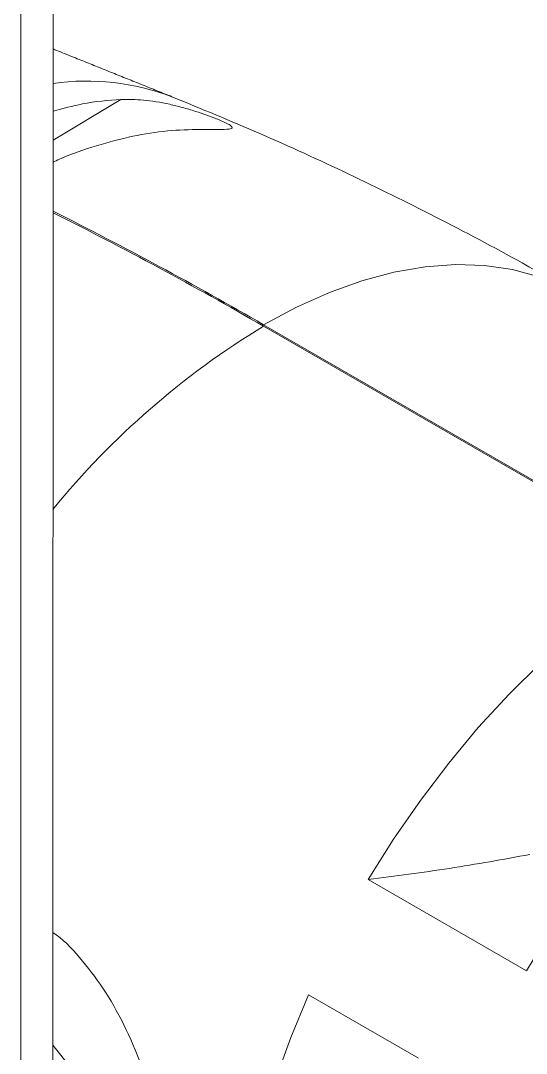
# Model space of a CAD drawing. Extents: x 12.1 to 108.7, y 1 to 80.4.
# Drawn here: x 18.673 to 20.761, y 62.461 to 66.723 of the extents above; entities that cross this region are included whole.
import ezdxf

# ---------------------------------------------------------------- set-up
doc = ezdxf.new("R2010")
doc.units = 0
doc.header["$MEASUREMENT"] = 0
doc.linetypes.add('SLD-Solid', pattern=[0])
doc.layers.add('OBJECT', color=7, linetype='CONTINUOUS')

msp = doc.modelspace()

# ---------------------------------------------------------------- linework, layer by layer
at = {"layer": 'OBJECT', "linetype": 'SLD-Solid', "lineweight": 15}
for p, q in [((18.8074, 67.7251), (18.8063, 60.9054)), ((18.6744, 67.6484), (18.6734, 60.8287)), ((19.0874, 66.3977), (18.8071, 66.2302)), ((21.3678, 64.4917), (19.6765, 65.468)), ((21.3678, 64.4857), (19.6765, 65.462)), ((20.1087, 63.1781), (20.7613, 62.8014)), ((19.8623, 62.7028), (20.3165, 62.4406))]:
    msp.add_line(p, q, dxfattribs=at)
at = {"layer": 'OBJECT', "linetype": 'SLD-Solid', "lineweight": 15, "flags": 128}
for points in [[(20.9689, 65.596), (20.918, 65.6232), (20.8145, 65.666), (20.7046, 65.696), (20.589, 65.713), (20.4683, 65.7168), (20.3432, 65.7075), (20.2143, 65.6851), (20.0825, 65.6497), (19.9484, 65.6015), (19.8128, 65.5409), (19.6765, 65.468)], [(21.3678, 64.4857), (21.229, 64.3995), (21.091, 64.3016), (20.9547, 64.1926), (20.8207, 64.0731), (20.6899, 63.9438), (20.563, 63.8054), (20.4407, 63.6588), (20.3238, 63.5048), (20.2129, 63.3443), (20.1087, 63.1781)], [(19.8623, 62.7028), (19.7885, 62.5259), (19.7237, 62.3481), (19.6682, 62.1705), (19.6224, 61.9941), (19.5864, 61.8198), (19.5606, 61.6486), (19.5451, 61.4816), (19.5399, 61.3197), (19.5451, 61.1637), (19.5606, 61.0147), (19.5652, 60.9847)], [(19.2181, 61.1301), (19.2315, 61.1832), (19.2462, 61.2786), (19.2511, 61.3809), (19.2462, 61.4889), (19.2315, 61.6013), (19.2071, 61.7168), (19.1733, 61.8341), (19.1306, 61.9518), (19.0794, 62.0685), (19.0204, 62.1828), (18.9542, 62.2934), (18.8816, 62.399), (18.8066, 62.4947)]]:
    msp.add_lwpolyline(points, dxfattribs=at)
at = {"layer": 'OBJECT', "linetype": 'SLD-Solid', "lineweight": 15}
for centre, radius, start, end in [((18.946, 65.484), 0.9896, 69.1551, 98.0624), ((11.4281, 51.1992), 16.4814, 59.96912, 63.4027), ((11.4281, 51.1931), 16.4814, 59.96912, 63.40271), ((21.4253, 62.5728), 3.3772, 121.1859, 140.832)]:
    msp.add_arc(centre, radius, start, end, dxfattribs=at)
msp.add_ellipse((22.0314, 61.9918), major_axis=(1.3095, 2.2289), ratio=0.582398, start_param=0.789757, end_param=1.549648, dxfattribs=at)
msp.add_open_spline([(19.2981, 66.4089), (18.8072, 66.606)], degree=1, dxfattribs=at)
for points, knots in [([(20.9682, 65.5948), (20.8937, 65.6379), (20.7026, 65.7484), (20.3883, 65.914), (20.0269, 66.0923), (19.6637, 66.2584), (19.419, 66.359), (19.2979, 66.4089)], [0, 0, 0, 0, 0.138604, 0.35558, 0.57215, 0.78824, 1, 1, 1, 1]), ([(18.8072, 66.3492), (18.8478, 66.3603), (18.9438, 66.3867), (19.0349, 66.3937), (19.0874, 66.3977)], [0, 0, 0, 0, 0.423738, 1, 1, 1, 1]), ([(19.0874, 66.3977), (19.1176, 66.3979), (19.178, 66.3982), (19.266, 66.3837), (19.3402, 66.3653), (19.3919, 66.3501), (19.4417, 66.3332), (19.4835, 66.3173), (19.5154, 66.3035), (19.5374, 66.2923), (19.5498, 66.2825), (19.5433, 66.2749), (19.5008, 66.273), (19.4462, 66.2737), (19.4163, 66.2741)], [0, 0, 0, 0, 0.145741, 0.290756, 0.353691, 0.416376, 0.466742, 0.517505, 0.556332, 0.595153, 0.644998, 0.718781, 0.846149, 1, 1, 1, 1]), ([(19.4163, 66.2741), (19.3709, 66.2731), (19.2799, 66.271), (19.1361, 66.248), (18.987, 66.2083), (18.8764, 66.171), (18.8159, 66.1428), (18.8071, 66.1387)], [0, 0, 0, 0, 0.235414, 0.472463, 0.714666, 0.958651, 1, 1, 1, 1]), ([(20.1087, 63.1781), (20.2208, 63.1926), (20.4454, 63.2215), (20.6652, 63.2615), (20.7753, 63.2816)], [0, 0, 0, 0, 0.4992709, 1, 1, 1, 1]), ([(18.8067, 62.9591), (18.8112, 62.9561), (18.8566, 62.9263), (18.9305, 62.8433), (19.0284, 62.7137), (19.1113, 62.5605), (19.1841, 62.3857), (19.244, 62.1937), (19.2912, 61.9884), (19.324, 61.7829), (19.3426, 61.5896), (19.3475, 61.4173), (19.3415, 61.2696), (19.3281, 61.1916), (19.3215, 61.1536)], [0, 0, 0, 0, 0.0090948, 0.0910381, 0.1730185, 0.2594217, 0.3458505, 0.4420759, 0.5382785, 0.6363083, 0.7342892, 0.824477, 0.9146667, 1, 1, 1, 1])]:
    msp.add_open_spline(points, degree=3, knots=knots, dxfattribs=at)

doc.saveas('drawing.dxf')
